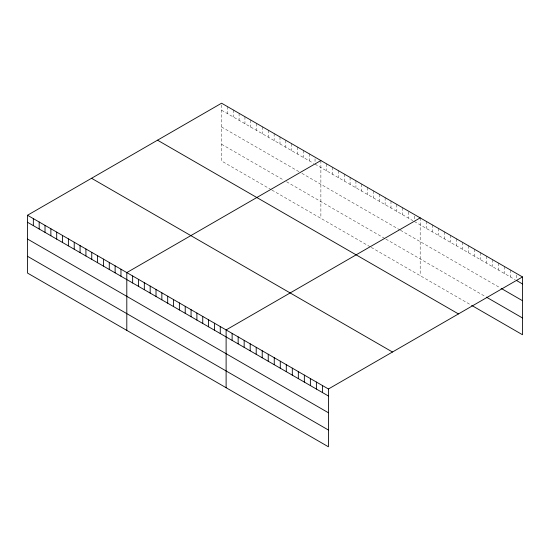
<?xml version="1.0" encoding="UTF-8"?>
<svg xmlns="http://www.w3.org/2000/svg" width="550" height="550" viewBox="0 0 550 550"><rect width="100%" height="100%" fill="white"/><g stroke="black" fill="none" stroke-linecap="round" stroke-linejoin="round"><path stroke-width="0.41" stroke-dasharray="2.75 2.06" d="M221.574 110.213L313.576 163.329M315.04 164.175L412.885 220.667M414.342 221.506L515.144 279.702M221.574 126.974L298.973 171.662M301.895 173.346L399.74 229.838M400.469 230.258L500.431 287.973M221.574 144.244L283.642 180.077M286.564 181.761L385.138 238.673M385.866 239.099L485.052 296.361M271.226 189.674L221.574 161.006L221.574 103.991M271.954 190.094L370.535 247.005M371.264 247.424L471.006 305.016M516.484 275.028L516.484 278.919M510.462 269.995L510.462 277.001M504.446 266.523L504.446 273.529M498.424 263.051L498.424 270.05M492.408 259.572L492.408 266.578M486.386 256.101L486.386 263.106M480.37 252.622L480.37 259.627M474.354 249.15L474.354 256.156M468.332 245.678L468.332 252.677M462.316 242.199L462.316 249.205M456.294 238.728L456.294 245.726M450.278 235.249L450.278 242.254M444.263 231.777L444.263 238.782M438.24 228.298L438.24 235.304M432.224 224.826L432.224 231.832M426.202 221.354L426.202 228.353M420.186 217.876L420.186 275.674M414.342 216.061L414.342 219.952M408.506 211.908L408.506 218.137M402.662 207.762L402.662 214.761M396.818 204.387L396.818 211.393M390.981 201.011L390.981 208.017M385.138 197.643L385.138 204.648M379.294 194.267L379.294 201.272M373.457 190.898L373.457 197.904M367.613 187.522L367.613 194.528M361.769 184.154L361.769 191.153M355.926 180.778L355.926 187.784M350.089 177.409L350.089 184.408M344.245 174.034L344.245 181.039M338.401 170.658L338.401 177.664M332.564 167.289L332.564 174.295M326.721 163.914L326.721 170.919M320.877 160.545L320.877 218.336M315.04 158.73L315.04 162.621M309.196 153.801L309.196 160.799M303.353 150.425L303.353 157.431M297.516 147.056L297.516 154.055M291.672 143.681L291.672 150.686M285.828 140.305L285.828 147.311M279.991 136.936L279.991 143.942M274.147 133.561L274.147 140.566M268.304 130.192L268.304 137.197M262.467 126.816L262.467 133.822M256.623 123.448L256.623 130.446M250.779 120.072L250.779 127.078M244.942 116.703L244.942 123.702M239.099 113.328L239.099 120.333M233.255 109.952L233.255 116.958M227.418 106.583L227.418 113.589"/><path stroke-width="0.82" d="M27.5 215.256L328.426 388.994L328.426 446.793L27.5 273.054L27.5 215.256L221.574 103.208L522.5 276.946L522.5 334.744L471.68 305.401M320.877 160.545L126.802 272.594L126.802 330.385M420.186 217.876L226.112 329.924L226.112 387.723M328.426 388.994L522.5 276.946M516.484 280.479L522.5 283.951M501.098 288.358L522.5 300.712M486.386 297.131L522.5 317.982M157.527 140.188L458.453 313.926M91.547 178.282L392.473 352.021M27.5 222.262L328.426 396M27.5 239.023L328.426 412.761M27.5 256.293L328.426 430.031M322.41 385.522L322.41 392.528M316.387 382.044L316.387 389.049M310.372 378.572L310.372 385.578M304.349 375.1L304.349 382.099M298.334 371.621L298.334 378.627M292.311 368.149L292.311 375.148M286.296 364.671L286.296 371.676M280.28 361.199L280.28 368.204M274.257 357.72L274.257 364.726M268.242 354.248L268.242 361.254M262.219 350.776L262.219 357.775M256.204 347.298L256.204 354.303M250.188 343.826L250.188 350.824M244.166 340.347L244.166 347.353M238.15 336.875L238.15 343.881M232.127 333.396L232.127 340.402M220.268 326.556L220.268 333.554M214.424 323.18L214.424 330.186M208.587 319.804L208.587 326.81M202.744 316.436L202.744 323.441M196.9 313.06L196.9 320.066M191.063 309.691L191.063 316.697M185.219 306.316L185.219 313.321M179.376 302.947L179.376 309.946M173.539 299.571L173.539 306.577M167.695 296.202L167.695 303.201M161.851 292.827L161.851 299.832M156.014 289.451L156.014 296.457M150.171 286.082L150.171 293.088M144.327 282.707L144.327 289.712M138.49 279.338L138.49 286.344M132.646 275.962L132.646 282.968M120.966 269.218L120.966 276.224M115.122 265.849L115.122 272.848M109.278 262.474L109.278 269.479M103.441 259.098L103.441 266.104M97.598 255.729L97.598 262.735M91.754 252.354L91.754 259.359M85.917 248.985L85.917 255.991M80.073 245.609L80.073 252.615M74.229 242.241L74.229 249.239M68.392 238.865L68.392 245.871M62.549 235.496L62.549 242.495M56.705 232.121L56.705 239.126M50.868 228.745L50.868 235.751M45.024 225.376L45.024 232.382M39.181 222.001L39.181 229.006M33.344 218.632L33.344 225.637"/></g></svg>
